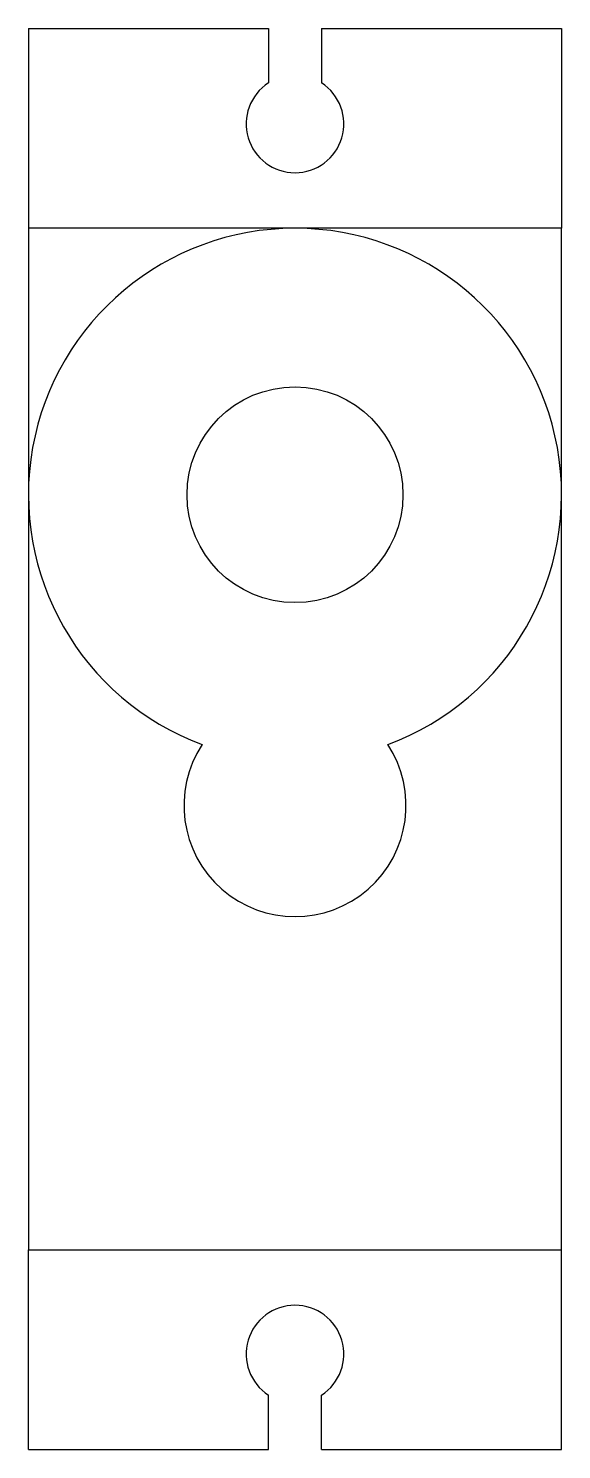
# Model space of a CAD drawing. Header units: millimetres. Extents: x -6 to 6, y -21.5 to 10.5.
import ezdxf

# ---------------------------------------------------------------- set-up
doc = ezdxf.new("R2010")
doc.units = ezdxf.units.MM
doc.layers.get('0').update_dxf_attribs({"lineweight": 25})

msp = doc.modelspace()

# ---------------------------------------------------------------- linework, layer by layer
for p, q in [((-6, 10.5), (-0.6, 10.5)), ((-6, 10.5), (-6, 6)), ((-0.6, 10.5), (-0.6, 9.272)), ((0.6, 10.5), (6, 10.5)), ((0.6, 10.5), (0.6, 9.272)), ((6, 10.5), (6, 6)), ((-6, -21.5), (-6, -17)), ((6, -21.5), (6, -17)), ((-0.6, -21.5), (-0.6, -20.272)), ((0.6, -21.5), (0.6, -20.272)), ((-6, -21.5), (-0.6, -21.5)), ((0.6, -21.5), (6, -21.5))]:
    msp.add_line(p, q)
at = {"flags": 128}
msp.add_lwpolyline([(-6, -17), (6, -17), (6, 6), (-6, 6)], close=True, dxfattribs=at)
msp.add_circle((0, 0), 2.43)
for centre, radius, start, end in [((0, 8.35), 1.1, 123.0557, 56.9443), ((0, 0), 6, 290.3641, 249.6359), ((0, -7), 2.5, 146.633, 33.367), ((0, -19.35), 1.1, 303.0557, 236.9443)]:
    msp.add_arc(centre, radius, start, end)

doc.saveas('drawing.dxf')
